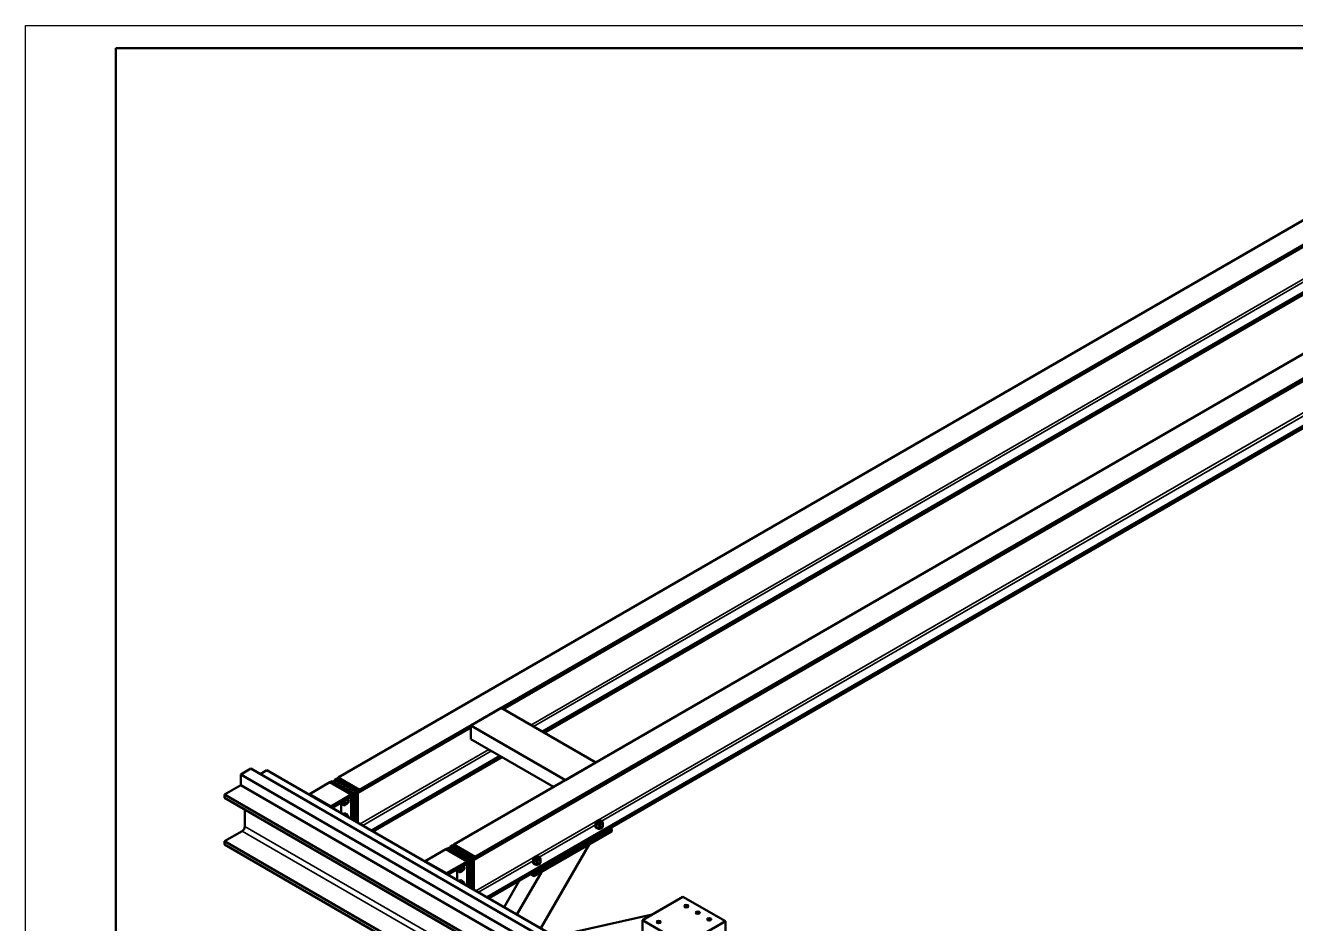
# Model space of a CAD drawing. Header units: millimetres. Extents: x 0 to 15979, y 0 to 11286.
# Drawn here: x 0 to 5329, y 7519 to 11286 of the extents above; entities that cross this region are included whole.
import ezdxf

# ---------------------------------------------------------------- set-up
doc = ezdxf.new("R2010")
doc.units = ezdxf.units.MM
doc.header["$LTSCALE"] = 19
for name, color, linetype, lineweight in [('Видимые тонкие (ГОСТ)', 7, 'Continuous', 35), ('Видимый контур (ГОСТ)', 7, 'Continuous', 50), ('Кромка (ГОСТ)', 7, 'Continuous', 50)]:
    doc.layers.add(name, color=color, linetype=linetype, lineweight=lineweight)

# ---------------------------------------------------------------- blocks, each defined once
blk = doc.blocks.new('Рамки ГОСТ_ граница 594x841_2')
at = {"layer": 'Кромка (ГОСТ)', "lineweight": 25}
for p, q in [((0, 0), (0, 594)), ((0, 594), (841, 594))]:
    blk.add_line(p, q, dxfattribs=at)
at = {"layer": 'Кромка (ГОСТ)'}
for p, q in [((836, 589), (20, 589)), ((20, 589), (20, 5))]:
    blk.add_line(p, q, dxfattribs=at)

msp = doc.modelspace()

# ---------------------------------------------------------------- linework, layer by layer
at = {"layer": 'Видимые тонкие (ГОСТ)'}
for p, q in [((1889.8, 7657.3), (6449.5, 10289.9)), ((2121, 8351.7), (5479.7, 10290.9)), ((2132.3, 8345.2), (5491.1, 10284.4)), ((2417.1, 7948.7), (6455.2, 10280.1)), ((1404, 7937.8), (1944.2, 8249.7)), ((1415.3, 7931.3), (1955.5, 8243.2)), ((909.2, 7907.5), (3950.5, 6151.6)), ((920.5, 7927.1), (3963.5, 6170.2)), ((2155.5, 7797.7), (2391.7, 7934)), ((1901.1, 7650.8), (2130.1, 7783))]:
    msp.add_line(p, q, dxfattribs=at)
at = {"layer": 'Видимый контур (ГОСТ)'}
for p, q in [((1312.2, 8131.6), (5910.6, 10786.5)), ((1401.2, 8080.1), (5999.7, 10735)), ((1797.9, 7851.1), (6396.4, 10506)), ((1881.1, 7786.8), (6491.4, 10448.6)), ((1887, 7799.6), (6485.5, 10454.6)), ((2004.5, 8419), (5405, 10382.3)), ((1937.3, 7629.9), (6491.4, 10259.2)), ((1945.4, 7625.2), (6485.5, 10246.4)), ((2168.5, 8324.3), (5527.3, 10263.5)), ((2176.7, 8319.6), (5535.4, 10258.8)), ((1996.7, 8423.5), (1869.4, 8350)), ((2392.7, 8194.9), (1996.7, 8423.5)), ((1395.3, 8067.3), (1869.4, 8341)), ((2265.4, 8121.4), (1869.4, 8350)), ((1869.4, 8350), (1869.4, 8292.9)), ((2216.3, 8092.6), (1869.4, 8292.9)), ((1451.5, 7910.3), (1991.8, 8222.2)), ((1459.7, 7905.6), (1999.9, 8217.5)), ((945.6, 8169), (903.2, 8144.5)), ((945.6, 8169), (4001, 6404.9)), ((1013.5, 8163.2), (984.5, 8146.5)), ((1013.5, 8163.2), (3945, 6470.7)), ((2392.7, 8194.9), (2265.4, 8121.4)), ((2392.7, 8194.5), (2392.7, 8194.9)), ((903.2, 8144.5), (903.2, 8099.6)), ((903.2, 8144.5), (4018, 6346.1)), ((1277.9, 8111.8), (1191.7, 8062)), ((1287.1, 8117.1), (1277.9, 8111.8)), ((1367, 8060.4), (1277.9, 8111.8)), ((1367, 8060.4), (1277.9, 8111.8)), ((1287.1, 8117.1), (1376.2, 8065.7)), ((1297, 8122.8), (1306.2, 8128.1)), ((1386.1, 8071.4), (1297, 8122.8)), ((1297, 8111.4), (1297, 8122.8)), ((1306.2, 8128.1), (1395.3, 8076.7)), ((1312.2, 8131.6), (1309.4, 8126.3)), ((1401.2, 8080.1), (1312.2, 8131.6)), ((2265.4, 8121.4), (2265.4, 8121)), ((903.2, 8099.6), (835.3, 8060.4)), ((835.3, 8060.4), (835.3, 8046.1)), ((835.3, 8060.4), (4018, 6222.8)), ((903.2, 8099.6), (4018, 6301.2)), ((1191.7, 8062), (1280.8, 8010.6)), ((1191.7, 8060.4), (1191.7, 8062)), ((1367, 8060.4), (1280.8, 8010.6)), ((1367, 8051), (1287.5, 8005)), ((1376.2, 8065.7), (1367, 8060.4)), ((1367, 8051), (1367, 8060.4)), ((1367, 7959.1), (1367, 8060.4)), ((1376.2, 8065.7), (1386.1, 8071.4)), ((1376.2, 8065.7), (1376.2, 7953.8)), ((1386.1, 8071.4), (1395.3, 8076.7)), ((1386.1, 7948.1), (1386.1, 8071.4)), ((1395.3, 8068.5), (1401.2, 8080.1)), ((1395.3, 8076.7), (1395.3, 7942.8)), ((1395.3, 8068.5), (1395.3, 8067.3)), ((835.3, 8046.1), (4009.2, 6213.6)), ((920.5, 7996.9), (920.5, 7927.1)), ((1280.8, 8010.6), (1280.8, 8008.9)), ((1324.6, 8019.3), (1325.8, 8018.6)), ((1325.1, 7983.3), (1325.1, 8019)), ((1336, 8021.1), (1330.8, 8018.1)), ((1346.8, 8019.6), (1338.7, 8014.9)), ((1353, 8028.3), (1344.8, 8023.6)), ((1349.9, 8023.1), (1353.4, 8025.1)), ((1334.6, 7980.5), (1332.3, 7979.2)), ((1336.5, 7979.9), (1338.2, 7980.9)), ((1341.6, 7977.6), (1341.6, 7978.5)), ((1343, 7977.7), (1343, 7976.7)), ((1343.8, 7981.1), (1343.8, 7978.7)), ((1346.8, 7973.5), (1344.5, 7972.1)), ((2391.5, 7945.2), (2391.5, 7935.8)), ((2397.2, 7942.8), (2397.2, 7947.5)), ((2401.3, 7952.3), (2400.1, 7951.6)), ((2413.1, 7952.3), (2414.3, 7951.6)), ((2417.2, 7942.8), (2417.2, 7947.5)), ((909.2, 7907.5), (835.3, 7864.8)), ((2134.9, 7726.4), (2460.2, 7914.2)), ((2460.2, 7906), (2134.9, 7718.2)), ((2391.9, 7925.6), (2391.9, 7929.7)), ((2393, 7935.3), (2393, 7925.8)), ((2394.6, 7924.8), (2394.8, 7924.9)), ((2396.7, 7920.4), (2395.7, 7919.8)), ((2396.4, 7924.2), (2395.8, 7923.8)), ((2408.7, 7931), (2408.7, 7921.6)), ((2422.4, 7925.6), (2422.4, 7927)), ((2422.9, 7936.7), (2422.9, 7927.3)), ((2460.2, 7914.2), (2456.7, 7920.3)), ((2460.2, 7914.2), (2460.2, 7906)), ((835.3, 7864.8), (835.3, 7850.5)), ((835.3, 7864.8), (3930.1, 6078)), ((835.3, 7850.5), (3930.1, 6063.7)), ((1772.9, 7836.6), (1763.7, 7831.3)), ((1772.9, 7836.6), (1862, 7785.2)), ((1782.8, 7842.4), (1792, 7847.7)), ((1871.9, 7790.9), (1782.8, 7842.4)), ((1782.8, 7830.9), (1782.8, 7842.4)), ((1792, 7847.7), (1881.1, 7796.2)), ((1797.9, 7851.1), (1795.2, 7845.8)), ((1887, 7799.6), (1797.9, 7851.1)), ((2162.1, 7500.1), (2364.7, 7850.9)), ((1763.7, 7831.3), (1677.5, 7781.5)), ((1677.5, 7781.5), (1766.5, 7730.1)), ((1677.5, 7779.9), (1677.5, 7781.5)), ((1852.8, 7779.9), (1763.7, 7831.3)), ((1852.8, 7779.9), (1763.7, 7831.3)), ((1862, 7785.2), (1852.8, 7779.9)), ((1862, 7785.2), (1871.9, 7790.9)), ((1862, 7785.2), (1862, 7673.3)), ((1871.9, 7790.9), (1881.1, 7796.2)), ((1871.9, 7667.6), (1871.9, 7790.9)), ((1881.1, 7788.1), (1887, 7799.6)), ((1881.1, 7796.2), (1881.1, 7662.3)), ((1881.1, 7788.1), (1881.1, 7786.8)), ((2129.9, 7794.2), (2129.9, 7784.7)), ((2131.3, 7784.2), (2131.3, 7774.7)), ((2135.6, 7791.7), (2135.6, 7796.5)), ((2139.7, 7801.3), (2138.5, 7800.6)), ((2151.4, 7801.3), (2152.6, 7800.6)), ((2155.6, 7791.7), (2155.6, 7796.5)), ((2161.2, 7785.7), (2161.2, 7776.2)), ((1852.8, 7779.9), (1766.5, 7730.1)), ((1766.5, 7730.1), (1766.5, 7728.5)), ((1852.8, 7770.5), (1773.3, 7724.6)), ((1810.4, 7738.8), (1811.6, 7738.1)), ((1810.9, 7702.8), (1810.9, 7738.5)), ((1821.8, 7740.6), (1816.6, 7737.6)), ((1832.6, 7739.1), (1824.4, 7734.4)), ((1838.8, 7747.8), (1830.6, 7743.1)), ((1835.7, 7742.6), (1839.2, 7744.6)), ((1852.8, 7770.5), (1852.8, 7779.9)), ((1852.8, 7678.6), (1852.8, 7779.9)), ((2062.1, 7557.8), (2164.7, 7735.4)), ((2130.3, 7774.6), (2130.3, 7778.7)), ((2131.4, 7732.5), (2134.9, 7726.4)), ((2133, 7773.7), (2133.2, 7773.8)), ((2135.1, 7769.4), (2134.1, 7768.8)), ((2134.8, 7773.1), (2134.2, 7772.8)), ((2147, 7780), (2147, 7770.5)), ((2160.8, 7774.6), (2160.8, 7775.9)), ((1820.4, 7700.1), (1818.1, 7698.7)), ((1822.2, 7699.4), (1824, 7700.4)), ((1827.4, 7697.1), (1827.4, 7698)), ((1828.8, 7697.2), (1828.8, 7696.3)), ((1829.6, 7700.6), (1829.6, 7698.3)), ((1832.6, 7693), (1830.3, 7691.6)), ((2008.4, 7588.8), (2071.3, 7697.9)), ((2134.9, 7718.2), (2120.8, 7726.4)), ((2134.9, 7726.4), (2134.9, 7718.2)), ((2588.9, 7533.7), (2758.6, 7631.7)), ((2758.6, 7631.7), (2936.8, 7528.8)), ((2243.8, 7470.8), (2629.7, 7557.2)), ((2588.9, 7464.3), (2588.9, 7533.7)), ((2588.9, 7533.7), (2767.1, 7430.8)), ((2767.1, 7430.8), (2936.8, 7528.8)), ((2936.8, 7528.8), (2936.8, 7459.4))]:
    msp.add_line(p, q, dxfattribs=at)
for centre, major_axis, ratio, start_param, end_param in [((1324.6, 8026.1), (4.17, -7.22), 0.57735, 4.66995, 7.896421), ((1325.8, 8026.7), (5, -8.66), 0.57735, 5.497787, 7.889344), ((1331, 8029.7), (6.8, -11.7), 0.57735, 5.546561, 7.880174), ((1331, 8029.7), (5, -8.66), 0.57735, 6.277446, 7.889344), ((1342.3, 8036.3), (-7.6, 13.2), 0.57735, 3.786919, 4.735575), ((1342.3, 8036.3), (7.6, -13.2), 0.57735, 6.257344, 6.915822), ((1345.8, 8038.3), (7.6, -13.2), 0.57735, 0, 1.593982), ((1342.3, 7965.6), (-7.6, 13.2), 0.57735, 5.563408, 5.972566), ((1345.8, 7967.7), (-7.6, 13.2), 0.57735, 5.683766, 6.283185), ((1340.3, 7964.5), (-17.8, -26.1), 0.234781, 4.195031, 4.315388), ((1344.2, 7966.8), (-17.8, -26.1), 0.234781, 4.327222, 4.44663), ((1342.3, 7965.6), (-7.6, 13.2), 0.57735, 4.5995, 5.432166), ((1345.8, 7967.7), (-7.6, 13.2), 0.57735, 4.226532, 5.551574), ((2407.2, 7942.8), (-13.5, 0), 0.57735, 5.542482, 10.165481), ((2407.2, 7947.5), (-10, 0), 0.57735, 5.497787, 10.210176), ((2407.2, 7942.8), (-10, 0), 0.57735, 6.277446, 9.430517), ((909.2, 7920.5), (-8, -13.9), 0.57735, 0.785398, 2.356194), ((2407.2, 7929.7), (-15.3, 0), 0.57735, 6.149772, 6.605336), ((2407.2, 7925.6), (-15.3, 0), 0.57735, 0, 0.719777), ((2407.2, 7929.7), (-15.3, 0), 0.57735, 0.532963, 0.59942), ((2407.2, 7923.4), (9.8, -40.8), 0.285443, 4.61047, 4.730828), ((2407.2, 7929.7), (-15.3, 0), 0.57735, 0.731612, 2.717643), ((2407.2, 7927.9), (9.8, -40.8), 0.285443, 4.742662, 4.86207), ((2407.2, 7925.6), (15.3, 0), 0.57735, 3.992612, 6.283185), ((2145.6, 7791.7), (-13.5, 0), 0.57735, 5.542482, 10.165481), ((2145.6, 7796.5), (-10, 0), 0.57735, 5.497787, 10.210176), ((2145.6, 7791.7), (-10, 0), 0.57735, 6.277446, 9.430517), ((1810.4, 7745.6), (4.17, -7.22), 0.57735, 4.66995, 7.896421), ((1811.6, 7746.3), (5, -8.66), 0.57735, 5.497787, 7.889344), ((1816.8, 7749.3), (6.8, -11.7), 0.57735, 5.546561, 7.880174), ((1816.8, 7749.3), (5, -8.66), 0.57735, 6.277446, 7.889344), ((1828.1, 7755.8), (-7.6, 13.2), 0.57735, 3.786919, 4.735575), ((1828.1, 7755.8), (7.6, -13.2), 0.57735, 6.257344, 6.915822), ((1831.6, 7757.8), (7.6, -13.2), 0.57735, 0, 1.593982), ((2145.6, 7778.7), (-15.3, 0), 0.57735, 6.149772, 6.605336), ((2145.6, 7774.6), (-15.3, 0), 0.57735, 0, 0.719777), ((2145.6, 7778.7), (-15.3, 0), 0.57735, 0.532963, 0.59942), ((2145.6, 7772.3), (9.8, -40.8), 0.285443, 4.61047, 4.730828), ((2145.6, 7778.7), (-15.3, 0), 0.57735, 0.731612, 2.717643), ((2145.6, 7776.8), (9.8, -40.8), 0.285443, 4.742662, 4.86207), ((2145.6, 7774.6), (15.3, 0), 0.57735, 3.992612, 6.283185), ((1828.1, 7685.2), (-7.6, 13.2), 0.57735, 5.563408, 5.972566), ((1831.6, 7687.2), (-7.6, 13.2), 0.57735, 5.683766, 6.283185), ((1826.1, 7684.1), (-17.8, -26.1), 0.234781, 4.195031, 4.315388), ((1830, 7686.3), (-17.8, -26.1), 0.234781, 4.327222, 4.44663), ((1828.1, 7685.2), (-7.6, 13.2), 0.57735, 4.5995, 5.432166), ((1831.6, 7687.2), (-7.6, 13.2), 0.57735, 4.226532, 5.551574), ((2772.8, 7587.9), (-9, 0), 0.57735, 3.597166, 5.827612), ((2656.8, 7521), (-9, 0), 0.57735, 3.597166, 5.827612), ((2820.8, 7560.2), (-9, 0), 0.57735, 3.597166, 5.827612), ((2868.9, 7532.4), (-9, 0), 0.57735, 3.597166, 5.827612)]:
    msp.add_ellipse(centre, major_axis=major_axis, ratio=ratio, start_param=start_param, end_param=end_param, dxfattribs=at)
for centre, major_axis in [((2407.2, 7948.9), (-8.33, 0)), ((2145.6, 7797.9), (-8.33, 0)), ((2772.8, 7592.5), (-9, 0)), ((2820.8, 7564.7), (-9, 0)), ((2656.8, 7525.6), (-9, 0)), ((2868.9, 7537), (-9, 0))]:
    msp.add_ellipse(centre, major_axis=major_axis, ratio=0.57735, dxfattribs=at)
for points, weights in [([(1338.7, 8014.9), (1334, 8016.3), (1331, 8018.2)], [1, 1.08559833405, 1.0764707561]), ([(1344.8, 8023.6), (1339.9, 8018.2), (1338.7, 8014.9)], [1, 1.15470053838, 1]), ([(1339.5, 8035.1), (1341, 8029), (1344.8, 8023.6)], [1.0552644004, 1.11868243458, 1]), ([(1346.8, 8019.6), (1351.7, 8025), (1353, 8028.3)], [1, 1.15470053838, 1]), ([(1353, 8028.3), (1351.9, 8035.4), (1349, 8040.6)], [1, 1.11868243458, 1.0552644004]), ([(1346.8, 7973.5), (1342.5, 7978), (1334.6, 7980.5)], [1, 1.15470053838, 1]), ([(1349.4, 7969.3), (1348.3, 7971.3), (1346.8, 7973.5)], [1.06233166756, 1.0432666532, 1]), ([(2391.5, 7945.2), (2394.6, 7947.4), (2397.4, 7948.6)], [1, 1.06288044036, 1.0746434144]), ([(2393, 7935.3), (2392.2, 7942.3), (2391.5, 7945.2)], [1, 1.15470053838, 1]), ([(2417, 7948.8), (2419, 7947.9), (2421.4, 7946.7)], [1.06093946977, 1.04172191317, 1]), ([(2421.4, 7946.7), (2422.1, 7943.8), (2422.9, 7936.7)], [1, 1.15470053838, 1]), ([(2391.5, 7935.8), (2392.2, 7928.7), (2393, 7925.8)], [1, 1.15470053838, 1]), ([(2408.7, 7931), (2400.8, 7935.2), (2393, 7935.3)], [1, 1.15470053838, 1]), ([(2393, 7925.8), (2400.8, 7921.6), (2408.7, 7921.6)], [1, 1.15470053838, 1]), ([(2422.9, 7936.7), (2415.8, 7935.9), (2408.7, 7931)], [1, 1.15470053838, 1]), ([(2408.7, 7921.6), (2415.8, 7922.4), (2422.9, 7927.3)], [1, 1.15470053838, 1]), ([(2129.9, 7794.2), (2133, 7796.3), (2135.7, 7797.6)], [1, 1.06288044036, 1.0746434144]), ([(2131.3, 7784.2), (2130.6, 7791.2), (2129.9, 7794.2)], [1, 1.15470053838, 1]), ([(2129.9, 7784.7), (2130.6, 7777.7), (2131.3, 7774.7)], [1, 1.15470053838, 1]), ([(2147, 7780), (2139.2, 7784.1), (2131.3, 7784.2)], [1, 1.15470053838, 1]), ([(2161.2, 7785.7), (2154.1, 7784.9), (2147, 7780)], [1, 1.15470053838, 1]), ([(2155.3, 7797.7), (2157.4, 7796.9), (2159.8, 7795.7)], [1.06093946977, 1.04172191317, 1]), ([(2159.8, 7795.7), (2160.5, 7792.7), (2161.2, 7785.7)], [1, 1.15470053838, 1]), ([(1824.4, 7734.4), (1819.8, 7735.9), (1816.8, 7737.7)], [1, 1.08559833405, 1.0764707561]), ([(1830.6, 7743.1), (1825.7, 7737.7), (1824.4, 7734.4)], [1, 1.15470053838, 1]), ([(1825.3, 7754.6), (1826.7, 7748.5), (1830.6, 7743.1)], [1.05526440041, 1.11868243458, 1]), ([(1832.6, 7739.1), (1837.5, 7744.5), (1838.8, 7747.8)], [1, 1.15470053838, 1]), ([(1838.8, 7747.8), (1837.7, 7754.9), (1834.8, 7760.1)], [1, 1.11868243458, 1.05526440041]), ([(2131.3, 7774.7), (2139.2, 7770.6), (2147, 7770.5)], [1, 1.15470053838, 1]), ([(2147, 7770.5), (2154.1, 7771.3), (2161.2, 7776.2)], [1, 1.15470053838, 1]), ([(1832.6, 7693), (1828.3, 7697.5), (1820.4, 7700.1)], [1, 1.15470053838, 1]), ([(1835.2, 7688.8), (1834.1, 7690.9), (1832.6, 7693)], [1.06233166756, 1.0432666532, 1])]:
    msp.add_rational_spline(points, weights, degree=2, dxfattribs=at)

# ---------------------------------------------------------------- block references
at = {"xscale": 19, "yscale": 19, "zscale": 19}
msp.add_blockref('Рамки ГОСТ_ граница 594x841_2', (0, 0), dxfattribs=at)

doc.saveas('drawing.dxf')
